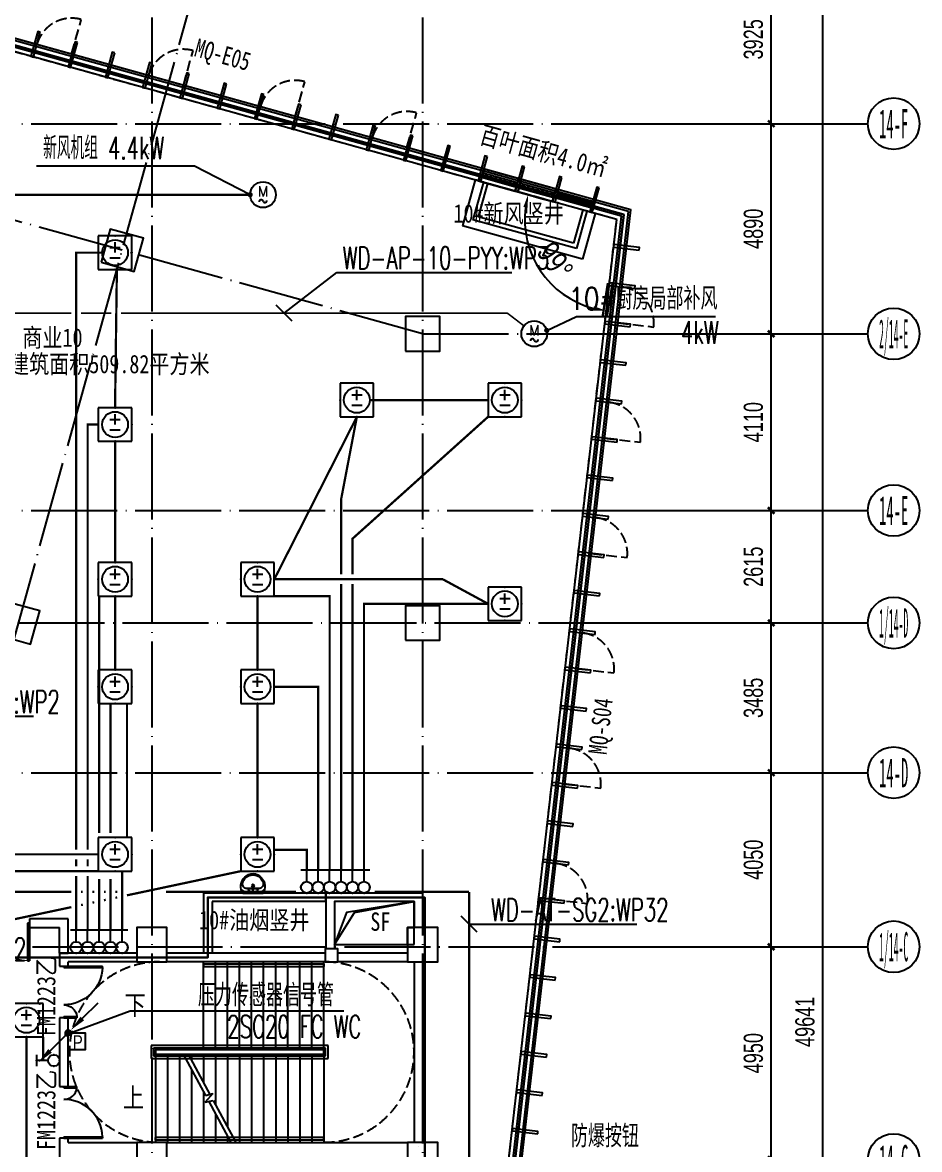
# Model space of a CAD drawing. Extents: x -233336 to 840473, y -28113 to 330904.
# Drawn here: x 106590 to 127460, y 106034 to 132254 of the extents above; entities that cross this region are included whole.
import ezdxf
from ezdxf.enums import TextEntityAlignment as Align
from ezdxf.xclip import XClip

# ---------------------------------------------------------------- set-up
doc = ezdxf.new("R2010")
doc.units = 0
doc.header["$LTSCALE"] = 1000
doc.header["$XCLIPFRAME"] = 2
for name, pattern in [('104-14# 核心筒$0$DASH', [0.35, 0.25, -0.1]), ('104-14# 核心筒$0$DOTE', [2.42, 2, -0.2, 0.02, -0.2]), ('14#楼幕墙$0$DASH', [0.35, 0.25, -0.1]), ('DASH', [0.35, 0.25, -0.1]), ('X-104 14#平面$0$$0$DASH', [0.35, 0.25, -0.1])]:
    doc.linetypes.add(name, pattern=pattern)
doc.layers.get('0').update_dxf_attribs({"linetype": 'CONTINUOUS'})
doc.layers.get('Defpoints').update_dxf_attribs({"linetype": 'CONTINUOUS'})
for name, color, linetype in [('104-14# 核心筒$0$01-标注_符号', 8, 'CONTINUOUS'), ('104-14# 核心筒$0$01-标注_轴线坐标', 8, 'CONTINUOUS'), ('104-14# 核心筒$0$02-TEXT_标注', 9, 'CONTINUOUS'), ('104-14# 核心筒$0$A-E_栏杆', 8, 'CONTINUOUS'), ('104-14# 核心筒$0$A-E_电梯', 8, 'CONTINUOUS'), ('104-14# 核心筒$0$A_AXIS-轴线', 8, '104-14# 核心筒$0$DOTE'), ('104-14# 核心筒$0$A_STR-砌块墙', 7, 'CONTINUOUS'), ('104-14# 核心筒$0$A_STR-砼柱', 8, 'CONTINUOUS'), ('104-14# 核心筒$0$AXIS_TEXT', 7, 'CONTINUOUS'), ('104-14# 核心筒$0$DOOR_FIRE', 8, 'CONTINUOUS'), ('104-14# 核心筒$0$DOOR_FIRE_TEXT', 7, 'CONTINUOUS'), ('104-14# 核心筒$0$DUCT-新风管立管', 3, 'CONTINUOUS'), ('104-14# 核心筒$0$DUCT-新风管端线', 2, 'CONTINUOUS'), ('14#楼幕墙$0$A-C_玻璃幕墙', 8, 'CONTINUOUS'), ('14#楼幕墙$0$A-C_窗', 8, 'CONTINUOUS'), ('AXIS_TEXT', 7, 'CONTINUOUS'), ('DIM-动力', 80, 'CONTINUOUS'), ('DIM-插座', 80, 'CONTINUOUS'), ('DUCT-加压送风管立管', 1, 'CONTINUOUS'), ('EQUIP-动力', 80, 'CONTINUOUS'), ('EQUIP-照明', 80, 'CONTINUOUS'), ('LWIRE', 80, 'CONTINUOUS'), ('TEL_LEAD', 80, 'CONTINUOUS'), ('WIRE-动力', 50, 'CONTINUOUS'), ('WIRE-动力控制', 160, 'DASH'), ('WIRE-插座', 160, 'CONTINUOUS'), ('X-104 14#平面$0$01-标注_尺寸', 8, 'CONTINUOUS'), ('X-104 14#平面$0$02-TEXT_房间', 9, 'CONTINUOUS'), ('X-104 14#平面$0$02-TEXT_标注', 9, 'CONTINUOUS'), ('X-104 14#平面$0$02-TEXT_门窗', 9, 'CONTINUOUS'), ('X-104 14#平面$0$A-C_玻璃幕墙', 8, 'CONTINUOUS'), ('X-104 14#平面$0$A-C_窗', 8, 'CONTINUOUS'), ('X-104 14#平面$0$A-C_门', 8, 'CONTINUOUS'), ('X-104 14#平面$0$A-I_卫-洁具', 8, 'CONTINUOUS'), ('X-104 14#平面$0$A-SUR_保温', 8, 'CONTINUOUS'), ('X-104 14#平面$0$A-TECH_结构', 8, 'CONTINUOUS'), ('X-104 14#平面$0$A_STR-砌块墙', 7, 'CONTINUOUS'), ('X-104 14#平面$0$DUCT-新风管立管', 3, 'CONTINUOUS')]:
    doc.layers.add(name, color=color, linetype=linetype)
for name, color, linetype, plot in [('104-14# 核心筒$0$04-不打印_辅助线', 8, 'CONTINUOUS', False), ('2019.06.25燃气表间不打印', 7, 'CONTINUOUS', False), ('X-104 14#平面$0$04-不打印_辅助线', 8, 'CONTINUOUS', False)]:
    doc.layers.add(name, color=color, linetype=linetype, plot=plot)
doc.layers.add('X-104 14#平面$0$000套内', color=8, linetype='CONTINUOUS', lineweight=30)
doc.styles.add('104-14# 核心筒$0$_TCH_AXIS', font='STXIHEI.TTF', dxfattribs={"width": 0.8})
doc.styles.add('104-14# 核心筒$0$_TCH_DIM', font='ros.shx', dxfattribs={"bigfont": 'jd.shx'})
doc.styles.add('104-14# 核心筒$0$_TCH_DIM_T3', font='ros.shx', dxfattribs={"width": 0.705882, "bigfont": 'jd.shx'})
doc.styles.add('104-14# 核心筒$0$_TCH_WINDOW', font='STXIHEI.TTF', dxfattribs={"width": 0.8, "height": 3.5})
doc.styles.add('104-14# 核心筒$0$Standard', font='STXIHEI.TTF', dxfattribs={"width": 0.8})
doc.styles.add('_TEL_DIM', font='ROMANS2', dxfattribs={"width": 0.8, "height": 3.5, "bigfont": 'HZDF2'})
doc.styles.add('COMPLEX', font='COMPLEX')
doc.styles.add('ros.jd', font='ROS', dxfattribs={"width": 0.8, "bigfont": 'JD'})
doc.styles.get("Standard").update_dxf_attribs({"font": 'GBENOR', "bigfont": 'GBCBIG'})
doc.styles.add('X-104 14#平面$0$_TCH_DIM_T3', font='ros.shx', dxfattribs={"width": 0.8, "bigfont": 'jd.shx'})
doc.styles.add('X-104 14#平面$0$_TCH_SPACE', font='STXIHEI.TTF', dxfattribs={"width": 0.8, "height": 5})
doc.styles.add('X-104 14#平面$0$_TCH_WINDOW', font='STXIHEI.TTF', dxfattribs={"width": 0.75, "height": 3.5})
doc.styles.add('X-104 14#平面$0$Standard', font='STXIHEI.TTF', dxfattribs={"width": 0.8})
doc.dimstyles.new('104-14# 核心筒$0$_TCH_ARCH&&150', dxfattribs={"dimtxt": 446.25, "dimasz": 150, "dimexe": 375, "dimexo": 450, "dimgap": 189.375, "dimtad": 1, "dimdec": 0, "dimzin": 0, "dimdsep": 46, "dimtxsty": '104-14# 核心筒$0$_TCH_DIM_T3', "dimblk": '104-14# 核心筒$0$_ArchTick', "dimcen": 0.09, "dimclrt": 7, "dimazin": 2, "dimtfac": 1, "dimtdec": 0, "dimtix": 1, "dimtmove": 2, "dimatfit": 3, "dimfxl": 0, "dimtolj": 1, "dimtzin": 0, "dimarcsym": 0})
doc.dimstyles.new('X-104 14#平面$0$_TCH_ARROW&&150', dxfattribs={"dimtxt": 525, "dimasz": 300, "dimexe": 375, "dimexo": 450, "dimgap": 150, "dimtad": 1, "dimdec": 0, "dimzin": 0, "dimdsep": 46, "dimtxsty": 'X-104 14#平面$0$_TCH_DIM_T3', "dimcen": 0.09, "dimclrt": 7, "dimazin": 2, "dimtfac": 1, "dimtdec": 0, "dimtix": 1, "dimtmove": 2, "dimatfit": 3, "dimfxl": 0, "dimtolj": 1, "dimtzin": 0, "dimarcsym": 0})

# ---------------------------------------------------------------- blocks, each defined once
blk = doc.blocks.new('$equip$00001811')
blk.add_circle((0, 0), 0.5)
for centre, radius, start, end in [((-0.073, -0.273), 0.0768, 17.2272, 184.2164), ((0.073, -0.227), 0.0769, 197.2591, 5.1179)]:
    blk.add_arc(centre, radius, start, end)
at = {"color": 7, "style": '_TEL_DIM'}
blk.add_attdef('$TEXT$', text='', height=0.4, dxfattribs=at).set_placement((0.001, 0.137), align=Align.MIDDLE_CENTER)
at = {"color": 7, "style": '_TEL_DIM', "flags": 1}
blk.add_attdef('A', text='', height=0.00002, dxfattribs=at).set_placement((0, 0), align=Align.MIDDLE_CENTER)
blk = doc.blocks.new('14#楼幕墙$0$A$C103B1A8E')
blk.add_lwpolyline([(0, 0), (60, 0), (60, 600), (0, 600)], close=True)
blk = doc.blocks.new('14#楼幕墙$0$A$C09283E46')
for p, rotation in [((68332, 41197), 161.95189736491), ((69188, 40918), 161.95189736491), ((70043, 40639), 161.95189736491), ((70899, 40360), 161.95189736491), ((71755, 40081), 161.95189736491), ((72611, 39803), 161.95189736491), ((73466, 39524), 161.95189736491), ((74322, 39245), 161.95189736491), ((75178, 38966), 161.95189736491), ((76034, 38687), 161.95189736491), ((76889, 38408), 161.95189736491), ((77745, 38130), 161.95189736491), ((78601, 37851), 161.95189736491), ((79456, 37572), 161.95189736491), ((80312, 37293), 161.95189736491), ((81168, 37014), 161.95189736491), ((82032, 35525), 80.9518973650202), ((81891, 34637), 80.9518973650202), ((81749, 33748), 80.9518973650202), ((81607, 32859), 80.9518973650202), ((81466, 31970), 80.9518973650202), ((81324, 31081), 80.9518973650202), ((81183, 30193), 80.9518973650202), ((81041, 29304), 80.9518973650202), ((80900, 28415), 80.9518973650202), ((80758, 27526), 80.9518973650202), ((80617, 26637), 80.9518973650202), ((80475, 25749), 80.9518973650202), ((80334, 24860), 80.9518973650202), ((80192, 23971), 80.9518973650202), ((80051, 23082), 80.9518973650202), ((79909, 22193), 80.9518973650202), ((79767, 21304), 80.9518973650202), ((79626, 20416), 80.9518973650202), ((79484, 19527), 80.9518973650202), ((79343, 18638), 80.9518973650202), ((79201, 17749), 80.9518973650202), ((79060, 16860), 80.9518973650202), ((78918, 15972), 80.9518973650202), ((78777, 15083), 80.9518973650202)]:
    blk.add_blockref('14#楼幕墙$0$A$C103B1A8E', p, dxfattribs=dict(rotation=rotation))
blk = doc.blocks.new('14#楼幕墙$0$A$C2CD63A88')
at = {"linetype": '14#楼幕墙$0$DASH'}
blk.add_lwpolyline([(0, 670), (0, -170)], dxfattribs=at)
blk.add_arc((0, 670), 840, 270, 0, dxfattribs=at)
blk = doc.blocks.new('14#楼幕墙')
at = {"layer": '14#楼幕墙$0$A-C_玻璃幕墙'}
for p, q in [((120742, 127895), (99427, 133825)), ((120687, 127858), (99462, 133763)), ((120524, 127748), (99566, 133579)), ((120415, 127674), (99636, 133456)), ((117344, 100044), (120524, 127748)), ((117508, 100161), (120687, 127858)), ((117563, 100200), (120742, 127895)), ((117234, 99966), (120415, 127674))]:
    blk.add_line(p, q, dxfattribs=at)
at = {"layer": '14#楼幕墙$0$A-C_玻璃幕墙', "rotation": 2.499999999999448}
blk.add_blockref('14#楼幕墙$0$A$C09283E46', (40532, 87891), dxfattribs=at)
at = {"layer": '14#楼幕墙$0$A-C_窗'}
for p, rotation in [((107911, 132160), 164.4518973650737), ((110512, 131436), 164.4518973650737), ((113113, 130713), 164.4518973650737), ((115714, 129989), 164.4518973650737), ((121106, 125189), 83.45189736509042), ((120798, 122507), 83.45189736509042), ((120490, 119825), 83.45189736509042), ((120182, 117142), 83.45189736509042), ((119874, 114460), 83.45189736509042), ((119566, 111778), 83.45189736509042)]:
    blk.add_blockref('14#楼幕墙$0$A$C2CD63A88', p, dxfattribs=dict(at, rotation=rotation))
blk = doc.blocks.new('104-14# 核心筒$0$$DorLib2D$00000225')
at = {"color": 0}
for p, q in [((0.475, -0.001), (0.475, 0.752)), ((0.475, 0.752), (0.5, 0.752)), ((0.5, -0.001), (0.5, 0.752)), ((-0.5, 0), (-0.5, 0.252)), ((-0.475, 0.252), (-0.5, 0.252)), ((-0.475, 0), (-0.475, 0.252)), ((-0.475, 0), (-0.5, 0)), ((0.475, -0.001), (0.5, -0.001))]:
    blk.add_line(p, q, dxfattribs=at)
for centre, radius, start, end in [((0.505, -0.002), 0.755, 92.2493, 179.7238), ((-0.501, 0.003), 0.251, 359.7899, 84.0974)]:
    blk.add_arc(centre, radius, start, end, dxfattribs=at)
blk = doc.blocks.new('_FZHK')
blk.add_lwpolyline([(-0.5, -0.5), (0.5, -0.5), (0.5, 0.5), (-0.5, 0.5)], close=True)
blk = doc.blocks.new('_AXISO')
blk.add_circle((0, 0), 0.5)
at = {"layer": 'AXIS_TEXT', "style": 'COMPLEX', "width": 1.041667}
blk.add_attdef('A', text='', height=0.56, dxfattribs=at).set_placement((-0.25, -0.28), (0.25, -0.28), align=Align.FIT)
blk = doc.blocks.new('104-14# 核心筒$0$_ArchTick')
at = {"color": 0, "linetype": 'ByBlock', "const_width": 0.4}
blk.add_lwpolyline([(-0.5, -0.5), (0.5, 0.5)], dxfattribs=at)
blk = doc.blocks.new('*D350')
at = {"layer": '104-14# 核心筒$0$01-标注_轴线坐标', "color": 0, "lineweight": -2}
for p, q in [((120710, 133825), (125585, 133825)), ((125210, 84184), (125210, 133825)), ((120710, 84184), (125585, 84184))]:
    blk.add_line(p, q, dxfattribs=at)
at = {"layer": 'Defpoints', "color": 0}
for p in [(120260, 133825), (125210, 133825), (120260, 84184)]:
    blk.add_point(p, dxfattribs=at)
at = {"layer": '104-14# 核心筒$0$01-标注_轴线坐标', "color": 0, "lineweight": -2, "xscale": 150, "yscale": 150, "zscale": 150}
for p, rotation in [((125210, 133825), 90), ((125210, 84184), 270)]:
    blk.add_blockref('104-14# 核心筒$0$_ArchTick', p, dxfattribs=dict(at, rotation=rotation))
at = {"layer": '104-14# 核心筒$0$01-标注_轴线坐标', "color": 7, "insert": (124797, 109004), "char_height": 446.2, "attachment_point": 5, "rotation": 90, "style": '104-14# 核心筒$0$_TCH_DIM_T3'}
blk.add_mtext('\\A1;49641', dxfattribs=at)
blk = doc.blocks.new('*D356')
at = {"layer": '104-14# 核心筒$0$01-标注_轴线坐标', "color": 0, "lineweight": -2}
for p, q in [((120710, 110750), (124385, 110750)), ((124010, 105800), (124010, 110750)), ((120710, 105800), (124385, 105800))]:
    blk.add_line(p, q, dxfattribs=at)
at = {"layer": 'Defpoints', "color": 0}
for p in [(120260, 110750), (124010, 110750), (120260, 105800)]:
    blk.add_point(p, dxfattribs=at)
at = {"layer": '104-14# 核心筒$0$01-标注_轴线坐标', "color": 0, "lineweight": -2, "xscale": 150, "yscale": 150, "zscale": 150}
for p, rotation in [((124010, 110750), 90), ((124010, 105800), 270)]:
    blk.add_blockref('104-14# 核心筒$0$_ArchTick', p, dxfattribs=dict(at, rotation=rotation))
at = {"layer": '104-14# 核心筒$0$01-标注_轴线坐标', "color": 7, "insert": (123597, 108275), "char_height": 446.2, "attachment_point": 5, "rotation": 90, "style": '104-14# 核心筒$0$_TCH_DIM_T3'}
blk.add_mtext('\\A1;4950', dxfattribs=at)
blk = doc.blocks.new('*D357')
at = {"layer": '104-14# 核心筒$0$01-标注_轴线坐标', "color": 0, "lineweight": -2}
for p, q in [((120710, 114800), (124385, 114800)), ((124010, 110750), (124010, 114800)), ((120710, 110750), (124385, 110750))]:
    blk.add_line(p, q, dxfattribs=at)
at = {"layer": 'Defpoints', "color": 0}
for p in [(120260, 114800), (124010, 114800), (120260, 110750)]:
    blk.add_point(p, dxfattribs=at)
at = {"layer": '104-14# 核心筒$0$01-标注_轴线坐标', "color": 0, "lineweight": -2, "xscale": 150, "yscale": 150, "zscale": 150}
for p, rotation in [((124010, 114800), 90), ((124010, 110750), 270)]:
    blk.add_blockref('104-14# 核心筒$0$_ArchTick', p, dxfattribs=dict(at, rotation=rotation))
at = {"layer": '104-14# 核心筒$0$01-标注_轴线坐标', "color": 7, "insert": (123597, 112775), "char_height": 446.2, "attachment_point": 5, "rotation": 90, "style": '104-14# 核心筒$0$_TCH_DIM_T3'}
blk.add_mtext('\\A1;4050', dxfattribs=at)
blk = doc.blocks.new('*D358')
at = {"layer": '104-14# 核心筒$0$01-标注_轴线坐标', "color": 0, "lineweight": -2}
for p, q in [((120710, 118285), (124385, 118285)), ((124010, 114800), (124010, 118285)), ((120710, 114800), (124385, 114800))]:
    blk.add_line(p, q, dxfattribs=at)
at = {"layer": 'Defpoints', "color": 0}
for p in [(120260, 118285), (124010, 118285), (120260, 114800)]:
    blk.add_point(p, dxfattribs=at)
at = {"layer": '104-14# 核心筒$0$01-标注_轴线坐标', "color": 0, "lineweight": -2, "xscale": 150, "yscale": 150, "zscale": 150}
for p, rotation in [((124010, 118285), 90), ((124010, 114800), 270)]:
    blk.add_blockref('104-14# 核心筒$0$_ArchTick', p, dxfattribs=dict(at, rotation=rotation))
at = {"layer": '104-14# 核心筒$0$01-标注_轴线坐标', "color": 7, "insert": (123597, 116542), "char_height": 446.2, "attachment_point": 5, "rotation": 90, "style": '104-14# 核心筒$0$_TCH_DIM_T3'}
blk.add_mtext('\\A1;3485', dxfattribs=at)
blk = doc.blocks.new('*D359')
at = {"layer": '104-14# 核心筒$0$01-标注_轴线坐标', "color": 0, "lineweight": -2}
for p, q in [((120710, 120900), (124385, 120900)), ((124010, 118285), (124010, 120900)), ((120710, 118285), (124385, 118285))]:
    blk.add_line(p, q, dxfattribs=at)
at = {"layer": 'Defpoints', "color": 0}
for p in [(120260, 120900), (124010, 120900), (120260, 118285)]:
    blk.add_point(p, dxfattribs=at)
at = {"layer": '104-14# 核心筒$0$01-标注_轴线坐标', "color": 0, "lineweight": -2, "xscale": 150, "yscale": 150, "zscale": 150}
for p, rotation in [((124010, 120900), 90), ((124010, 118285), 270)]:
    blk.add_blockref('104-14# 核心筒$0$_ArchTick', p, dxfattribs=dict(at, rotation=rotation))
at = {"layer": '104-14# 核心筒$0$01-标注_轴线坐标', "color": 7, "insert": (123597, 119592), "char_height": 446.2, "attachment_point": 5, "rotation": 90, "style": '104-14# 核心筒$0$_TCH_DIM_T3'}
blk.add_mtext('\\A1;2615', dxfattribs=at)
blk = doc.blocks.new('*D360')
at = {"layer": '104-14# 核心筒$0$01-标注_轴线坐标', "color": 0, "lineweight": -2}
for p, q in [((120710, 125010), (124385, 125010)), ((124010, 120900), (124010, 125010)), ((120710, 120900), (124385, 120900))]:
    blk.add_line(p, q, dxfattribs=at)
at = {"layer": 'Defpoints', "color": 0}
for p in [(120260, 125010), (124010, 125010), (120260, 120900)]:
    blk.add_point(p, dxfattribs=at)
at = {"layer": '104-14# 核心筒$0$01-标注_轴线坐标', "color": 0, "lineweight": -2, "xscale": 150, "yscale": 150, "zscale": 150}
for p, rotation in [((124010, 125010), 90), ((124010, 120900), 270)]:
    blk.add_blockref('104-14# 核心筒$0$_ArchTick', p, dxfattribs=dict(at, rotation=rotation))
at = {"layer": '104-14# 核心筒$0$01-标注_轴线坐标', "color": 7, "insert": (123597, 122955), "char_height": 446.2, "attachment_point": 5, "rotation": 90, "style": '104-14# 核心筒$0$_TCH_DIM_T3'}
blk.add_mtext('\\A1;4110', dxfattribs=at)
blk = doc.blocks.new('*D361')
at = {"layer": '104-14# 核心筒$0$01-标注_轴线坐标', "color": 0, "lineweight": -2}
for p, q in [((120710, 129900), (124385, 129900)), ((124010, 125010), (124010, 129900)), ((120710, 125010), (124385, 125010))]:
    blk.add_line(p, q, dxfattribs=at)
at = {"layer": 'Defpoints', "color": 0}
for p in [(120260, 129900), (124010, 129900), (120260, 125010)]:
    blk.add_point(p, dxfattribs=at)
at = {"layer": '104-14# 核心筒$0$01-标注_轴线坐标', "color": 0, "lineweight": -2, "xscale": 150, "yscale": 150, "zscale": 150}
for p, rotation in [((124010, 129900), 90), ((124010, 125010), 270)]:
    blk.add_blockref('104-14# 核心筒$0$_ArchTick', p, dxfattribs=dict(at, rotation=rotation))
at = {"layer": '104-14# 核心筒$0$01-标注_轴线坐标', "color": 7, "insert": (123597, 127455), "char_height": 446.2, "attachment_point": 5, "rotation": 90, "style": '104-14# 核心筒$0$_TCH_DIM_T3'}
blk.add_mtext('\\A1;4890', dxfattribs=at)
blk = doc.blocks.new('*D362')
at = {"layer": '104-14# 核心筒$0$01-标注_轴线坐标', "color": 0, "lineweight": -2}
for p, q in [((120710, 133825), (124385, 133825)), ((124010, 129900), (124010, 133825)), ((120710, 129900), (124385, 129900))]:
    blk.add_line(p, q, dxfattribs=at)
at = {"layer": 'Defpoints', "color": 0}
for p in [(120260, 133825), (124010, 133825), (120260, 129900)]:
    blk.add_point(p, dxfattribs=at)
at = {"layer": '104-14# 核心筒$0$01-标注_轴线坐标', "color": 0, "lineweight": -2, "xscale": 150, "yscale": 150, "zscale": 150}
for p, rotation in [((124010, 133825), 90), ((124010, 129900), 270)]:
    blk.add_blockref('104-14# 核心筒$0$_ArchTick', p, dxfattribs=dict(at, rotation=rotation))
at = {"layer": '104-14# 核心筒$0$01-标注_轴线坐标', "color": 7, "insert": (123597, 131863), "char_height": 446.2, "attachment_point": 5, "rotation": 90, "style": '104-14# 核心筒$0$_TCH_DIM_T3'}
blk.add_mtext('\\A1;3925', dxfattribs=at)
blk = doc.blocks.new('*U63')
h = blk.add_hatch()
h.set_pattern_fill('ANSI31', color=256, scale=50)
h.set_pattern_definition([(45, (-55312.376, 120006.8), (-56.1266, 56.1266), [])])
h.paths.add_polyline_path([(-840, 100), (0, 100), (0, 200), (-840, 200)])
for points in [[(-840, 0), (0, 0), (0, 300), (-840, 300)], [(-840, 100), (0, 100), (0, 200), (-840, 200)]]:
    blk.add_lwpolyline(points, close=True)
blk = doc.blocks.new('X-104 14#平面$0$$LinePat$岩棉板')
at = {"color": 0}
for p, q in [((0, -17), (12, -67)), ((12, -67), (24, -17))]:
    blk.add_line(p, q, dxfattribs=at)
for centre, start, end in [((12, -17), 0, 180), ((0, -67), 270, 0), ((24, -67), 180, 270)]:
    blk.add_arc(centre, 12, start, end, dxfattribs=at)
at = {"layer": 'Defpoints'}
blk.add_point((0, 0), dxfattribs=at)
at = {"layer": 'Defpoints', "color": 0}
blk.add_point((24, -84), dxfattribs=at)
blk = doc.blocks.new('*U105')
at = {"color": 8}
blk.add_lwpolyline([(0, 150), (840, 150), (840, 0), (0, 0)], close=True, dxfattribs=at)
at = {"color": 8, "xscale": -1.842105261622807, "yscale": 1.782568518697715, "zscale": 1.782568518697715}
for p in [(44, 150), (88, 150), (133, 150), (177, 150), (221, 150), (265, 150), (309, 150), (354, 150), (398, 150), (442, 150), (486, 150), (531, 150), (575, 150), (619, 150), (663, 150), (707, 150), (752, 150), (796, 150), (840, 150)]:
    blk.add_blockref('X-104 14#平面$0$$LinePat$岩棉板', p, dxfattribs=at)
blk = doc.blocks.new('X-104 14#平面$0$$lvtry$00000178')
at = {"color": 0}
for p, q in [((-238, 0), (238, 0)), ((-214, -36), (-272, -91)), ((-180, -23), (180, -23)), ((-142, -105), (140, -105)), ((140, -105), (-142, -105)), ((216, -37), (268, -91))]:
    blk.add_line(p, q, dxfattribs=at)
blk.add_lwpolyline([(-104, -430, 0.224698), (110, -425, 0.348046), (269, -79), (239, 0), (-241, 0), (-271, -79, 0.356844)], format="xyb", close=True, dxfattribs=at)
for centre, radius in [((-100, -65), 16.3), ((1, -172), 31.6), ((100, -65), 16.3)]:
    blk.add_circle(centre, radius, dxfattribs=at)
at = {"color": 0, "lineweight": 13}
blk.add_circle((1, -172), 23, dxfattribs=at)
at = {"color": 0}
for centre, radius, start, end in [((-142, -205), 100, 90, 190.5602), ((-1, -179), 243, 190.5602, 349.4398), ((-180, -73), 50, 90, 133.181), ((140, -205), 100, 349.4398, 90), ((180, -73), 50, 44.5607, 90)]:
    blk.add_arc(centre, radius, start, end, dxfattribs=at)
for p in [(0, -65), (1, -172)]:
    blk.add_point(p, dxfattribs=at)
blk = doc.blocks.new('*D213')
at = {"layer": 'Defpoints', "color": 0}
for p in [(118064, 128328), (120415, 127674), (118373, 127033), (120136, 125250)]:
    blk.add_point(p, dxfattribs=at)
at = {"layer": 'X-104 14#平面$0$01-标注_尺寸', "color": 0, "lineweight": -2}
for p, q in [((118498, 128208), (118714, 128147)), ((120188, 125697), (120213, 125921))]:
    blk.add_line(p, q, dxfattribs=at)
blk.add_arc((120415, 127674), 2140, 172.4915, 255.4123, dxfattribs=at)
at = {"layer": 'X-104 14#平面$0$01-标注_尺寸', "color": 0}
for points in [[(118244, 127964), (118342, 127944), (118353, 128248)], [(119885, 125653), (119866, 125554), (120171, 125548)]]:
    blk.add_solid(points, dxfattribs=at)
at = {"layer": 'X-104 14#平面$0$01-标注_尺寸', "color": 7, "insert": (118982, 126710), "char_height": 525, "attachment_point": 5, "rotation": 303.9519, "style": 'X-104 14#平面$0$_TCH_DIM_T3'}
blk.add_mtext('\\A1;99%%d', dxfattribs=at)
blk = doc.blocks.new('X-104 14#平面$0$$DorLib2D$00000002')
for p, q in [((-0.5, 0), (-0.5, 0.4875)), ((-0.475, 0.4875), (-0.5, 0.4875)), ((-0.475, 0), (-0.475, 0.4875)), ((0.475, 0), (0.475, 0.4875)), ((0.475, 0.4875), (0.5, 0.4875)), ((0.5, 0), (0.5, 0.4875)), ((-0.5, 0), (-0.475, 0)), ((0.5, 0), (0.475, 0))]:
    blk.add_line(p, q)
at = {"lineweight": 13}
for centre, start, end in [((-0.4875, 0), 0, 88.53072), ((0.4875, 0), 91.46928, 180)]:
    blk.add_arc(centre, 0.4875, start, end, dxfattribs=at)
blk = doc.blocks.new('$equip$00001344')
for p, q in [((0.65, 0.65), (-0.65, 0.65)), ((-0.65, 0.65), (-0.65, -0.65)), ((0.65, -0.65), (0.65, 0.65)), ((-0.2, 0.2), (0.2, 0.2)), ((0, 0), (0, 0.4)), ((-0.2, -0.2), (0.2, -0.2)), ((-0.65, -0.65), (0.65, -0.65))]:
    blk.add_line(p, q)
blk.add_circle((0, 0), 0.5)
for p in [(0, 0.65), (-0.65, 0), (0.65, 0), (0, -0.65)]:
    blk.add_point(p)
at = {"flags": 9}
blk.add_attdef('A', (0, 0), '', height=0.00002, dxfattribs=at)
blk = doc.blocks.new('$equip$00002672')
for p, q in [((0.222, 0.889), (-0.222, 0.889)), ((0, 0.444), (0, 0.889))]:
    blk.add_line(p, q)
blk.add_circle((0, 0.222), 0.222)
for p in [(0, 0.889), (-0.222, 0.222), (0, 0), (0.222, 0.222)]:
    blk.add_point(p)
at = {"color": 7, "style": '_TEL_DIM', "flags": 1}
for tag in ['A', 'REMARK']:
    blk.add_attdef(tag, text='', height=0.00002, dxfattribs=at).set_placement((0, 0), align=Align.MIDDLE_CENTER)
blk = doc.blocks.new('A$C78A82926')
at = {"layer": 'DUCT-加压送风管立管', "color": 0}
blk.add_lwpolyline([(0, 0), (400, 0), (400, -400), (0, -400)], close=True, dxfattribs=at)
at = {"layer": 'DUCT-加压送风管立管', "color": 0, "style": 'ros.jd', "width": 0.8}
blk.add_text('P', height=320, dxfattribs=at).set_placement((112, -379, -2600))
blk = doc.blocks.new('$TelecSys$00000078')
for p, q in [((1.15, 1.15), (0.55, 0.55)), ((0.104, 0.104), (0.104, 0.104)), ((-0.104, -0.104), (-0.104, -0.104))]:
    blk.add_line(p, q)
at = {"const_width": 0.142}
blk.add_lwpolyline([(-0.071, 0, 1), (0.071, 0, 1)], format="xyb", close=True, dxfattribs=at)
blk.add_solid([(0.62, 0.48), (0.48, 0.62), (0.1, 0.1)])
at = {"width": 0.8, "flags": 9}
blk.add_attdef('A', (0, 0), '', height=0.00002, dxfattribs=at)
blk = doc.blocks.new('$TelecSys$00000080')
for p, q in [((-0.7, -0.7), (0, 0)), ((0.104, 0.104), (0.104, 0.104)), ((-0.104, -0.104), (-0.104, -0.104))]:
    blk.add_line(p, q)
at = {"const_width": 0.142}
blk.add_lwpolyline([(0.071, 0, 1), (-0.071, 0, 1)], format="xyb", close=True, dxfattribs=at)
blk.add_solid([(-0.63, -0.77), (-0.77, -0.63), (-1.15, -1.15)])
at = {"width": 0.8, "flags": 9}
blk.add_attdef('A', (0, 0), '', height=0.00002, rotation=180, dxfattribs=at)
blk = doc.blocks.new('104-14# 核心筒')
at = {"layer": '104-14# 核心筒$0$01-标注_符号'}
for points in [[(109540, 109375, 0, 0, 0), (114650, 109375, 0, 0, 0), (114650, 107225, 0, 0, 0), (111530, 107225, 120, 0, 0), (111080, 107225, 0, 0, 0)], [(109540, 107225, 0, 0, 0), (110350, 107225, 120, 0, 0), (110800, 107225, 0, 0, 0)]]:
    blk.add_lwpolyline(points, format="xyseb", dxfattribs=at)
at = {"layer": '104-14# 核心筒$0$01-标注_轴线坐标'}
for p, q in [((120259.9, 129900), (126259.9, 129900)), ((120259.9, 125010.4), (126259.9, 125010.4)), ((120259.9, 120900), (126259.9, 120900)), ((120259.9, 118284.9), (126259.9, 118284.9)), ((120259.9, 114800), (126259.9, 114800)), ((120259.9, 110750), (126259.9, 110750))]:
    blk.add_line(p, q, dxfattribs=at)
at = {"layer": '104-14# 核心筒$0$04-不打印_辅助线', "linetype": '104-14# 核心筒$0$DASH'}
for centre, start, end in [((109780, 108300), 90, 270), ((113600, 108300), 270, 90)]:
    blk.add_arc(centre, 2100, start, end, dxfattribs=at)
at = {"layer": '104-14# 核心筒$0$A-E_栏杆'}
for p, q in [((110800, 110350), (113600, 110350)), ((110800, 110350), (110800, 110290)), ((110800, 110290), (113600, 110290)), ((113600, 110350), (113600, 110290)), ((113700, 108450), (109580, 108450)), ((109580, 108450), (109580, 108150)), ((113640, 108390), (109640, 108390)), ((109640, 108390), (109640, 108210)), ((113640, 108210), (113640, 108390)), ((113700, 108150), (113700, 108450)), ((109580, 108150), (113700, 108150)), ((109640, 108210), (113640, 108210)), ((113600, 106310), (109680, 106310)), ((109680, 106250), (109680, 106310)), ((113600, 106250), (109680, 106250)), ((113600, 106250), (113600, 106310))]:
    blk.add_line(p, q, dxfattribs=at)
at = {"layer": '104-14# 核心筒$0$A-E_电梯'}
for p, q in [((113600, 110400), (110800, 110400)), ((110800, 108350), (110800, 110400)), ((111080, 108350), (111080, 110400)), ((111360, 108350), (111360, 110400)), ((111640, 108350), (111640, 110400)), ((111920, 108350), (111920, 110400)), ((112200, 108350), (112200, 110400)), ((112480, 108350), (112480, 110400)), ((112760, 108350), (112760, 110400)), ((113040, 108350), (113040, 110400)), ((113320, 108350), (113320, 110400)), ((113600, 108350), (113600, 110400)), ((113600, 108350), (110800, 108350)), ((109680, 108250), (110330.2, 108250)), ((109680, 108250), (109680, 106200)), ((109960, 108250), (109960, 106200)), ((110240, 108250), (110240, 106200)), ((110330.2, 108250), (110847, 107292.1)), ((110443.8, 108250), (113600, 108250)), ((110443.8, 108250), (110947.7, 107316)), ((110520, 108250), (110520, 108108.8)), ((110800, 108250), (110800, 107589.8)), ((111080, 108250), (111080, 107070.8)), ((111360, 108250), (111360, 106551.8)), ((111640, 108250), (111640, 106200)), ((111920, 108250), (111920, 106200)), ((112200, 108250), (112200, 106200)), ((112480, 108250), (112480, 106200)), ((112760, 108250), (112760, 106200)), ((113040, 108250), (113040, 106200)), ((113320, 108250), (113320, 106200)), ((113600, 108250), (113600, 106200)), ((110520, 107898.2), (110520, 106200)), ((110800, 107379.2), (110800, 106200)), ((111020.6, 107333.3), (110841.8, 107132.3)), ((110847, 107292.1), (111020.6, 107333.3)), ((110841.8, 107132.3), (111023.5, 107175.4)), ((110922.8, 107151.5), (111436.2, 106200)), ((111023.5, 107175.4), (111549.8, 106200)), ((111080, 106860.2), (111080, 106200)), ((109950, 106200), (111436.2, 106200)), ((111360, 106341.2), (111360, 106200)), ((111549.8, 106200), (113600, 106200))]:
    blk.add_line(p, q, dxfattribs=at)
blk.add_lwpolyline([(113600, 108350), (109680, 108350), (109680, 108250), (113600, 108250)], close=True, dxfattribs=at)
at = {"layer": '104-14# 核心筒$0$A_AXIS-轴线'}
for p, q in [((109600, 139633.6), (109600, 80554.9)), ((115900, 139633.6), (115900, 80554.9)), ((115900, 125010.4), (86400, 133218.1)), ((104400, 110750), (110517.1, 132736)), ((-9370.1, 129900), (120259.9, 129900)), ((-9370.1, 120900), (120259.9, 120900)), ((106496.4, 118284.9), (120259.9, 118284.9)), ((-9370.1, 114800), (120259.9, 114800)), ((104400, 110750), (120259.9, 110750))]:
    blk.add_line(p, q, dxfattribs=at)
blk.add_lwpolyline([(115900, 125010.4), (120259.9, 125010.4)], dxfattribs=at)
at = {"layer": '104-14# 核心筒$0$A_STR-砌块墙'}
for p, q in [((113650, 112000), (113650, 110700)), ((115900, 112000), (113650, 112000)), ((115900, 112000), (115900, 111200)), ((113850, 111800), (113850, 110700)), ((115700, 111800), (113850, 111800)), ((115700, 111800), (115700, 111200)), ((107450, 110600), (107450, 110300)), ((109250, 110600), (107450, 110600)), ((107650, 110300), (107650, 110400)), ((109250, 110400), (107650, 110400)), ((113630, 110600), (109950, 110600)), ((113630, 110400), (109950, 110400)), ((115550, 110600), (113930, 110600)), ((115550, 110400), (113930, 110400)), ((115700, 110400), (115700, 106200)), ((115900, 110400), (115900, 106200)), ((107450, 110300), (107650, 110300)), ((107450, 109100), (107450, 107500)), ((107650, 109100), (107450, 109100)), ((107650, 107500), (107650, 109100)), ((107450, 107500), (107650, 107500)), ((107650, 106300), (107450, 106300)), ((107450, 106300), (107450, 106100)), ((107650, 106200), (107650, 106300)), ((107650, 106200), (109250, 106200)), ((109950, 106200), (115550, 106200)), ((107450, 106100), (107450, 105500)), ((115800, 106100), (115800, 106100))]:
    blk.add_line(p, q, dxfattribs=at)
at = {"layer": '104-14# 核心筒$0$DUCT-新风管立管'}
for p, q in [((115700, 111800), (113850, 111800)), ((113850, 111800), (113850, 110800)), ((115700, 110800), (115700, 111800)), ((113850, 110800), (115700, 110800))]:
    blk.add_line(p, q, dxfattribs=at)
at = {"layer": '104-14# 核心筒$0$DUCT-新风管端线'}
for p, q in [((114312.5, 111550), (115700, 111800)), ((113850, 110800), (114312.5, 111550))]:
    blk.add_line(p, q, dxfattribs=at)
at = {"layer": '104-14# 核心筒$0$01-标注_轴线坐标'}
ref = blk.add_blockref('_AXISO', (126859.9, 129900), dxfattribs=dict(at, xscale=1200, yscale=1200, zscale=1200))
ref.add_attrib('A', '14-F', dxfattribs={"layer": '104-14# 核心筒$0$AXIS_TEXT', "height": 678.82, "style": '104-14# 核心筒$0$_TCH_AXIS', "width": 0.485065}).set_placement((126520.5, 129560.6), (127199.3, 129560.6), align=Align.FIT)
ref = blk.add_blockref('_AXISO', (126859.9, 125010.4), dxfattribs=dict(at, xscale=1200, yscale=1200, zscale=1200))
ref.add_attrib('A', '2/14-E', dxfattribs={"layer": '104-14# 核心筒$0$AXIS_TEXT', "height": 678.82, "style": '104-14# 核心筒$0$_TCH_AXIS', "width": 0.314712}).set_placement((126520.5, 124671), (127199.3, 124671), align=Align.FIT)
ref = blk.add_blockref('_AXISO', (126859.9, 120900), dxfattribs=dict(at, xscale=1200, yscale=1200, zscale=1200))
ref.add_attrib('A', '14-E', dxfattribs={"layer": '104-14# 核心筒$0$AXIS_TEXT', "height": 678.82, "style": '104-14# 核心筒$0$_TCH_AXIS', "width": 0.472546}).set_placement((126520.5, 120560.6), (127199.3, 120560.6), align=Align.FIT)
ref = blk.add_blockref('_AXISO', (126859.9, 118284.9), dxfattribs=dict(at, xscale=1200, yscale=1200, zscale=1200))
ref.add_attrib('A', '1/14-D', dxfattribs={"layer": '104-14# 核心筒$0$AXIS_TEXT', "height": 678.82, "style": '104-14# 核心筒$0$_TCH_AXIS', "width": 0.294094}).set_placement((126520.5, 117945.5), (127199.3, 117945.5), align=Align.FIT)
ref = blk.add_blockref('_AXISO', (126859.9, 114800), dxfattribs=dict(at, xscale=1200, yscale=1200, zscale=1200))
ref.add_attrib('A', '14-D', dxfattribs={"layer": '104-14# 核心筒$0$AXIS_TEXT', "height": 678.82, "style": '104-14# 核心筒$0$_TCH_AXIS', "width": 0.427541}).set_placement((126520.5, 114460.6), (127199.3, 114460.6), align=Align.FIT)
ref = blk.add_blockref('_AXISO', (126859.9, 110750), dxfattribs=dict(at, xscale=1200, yscale=1200, zscale=1200))
ref.add_attrib('A', '1/14-C', dxfattribs={"layer": '104-14# 核心筒$0$AXIS_TEXT', "height": 678.82, "style": '104-14# 核心筒$0$_TCH_AXIS', "width": 0.287839}).set_placement((126520.5, 110410.6), (127199.3, 110410.6), align=Align.FIT)
ref = blk.add_blockref('_AXISO', (126859.9, 105800), dxfattribs=dict(at, xscale=1200, yscale=1200, zscale=1200))
ref.add_attrib('A', '14-C', dxfattribs={"layer": '104-14# 核心筒$0$AXIS_TEXT', "height": 678.82, "style": '104-14# 核心筒$0$_TCH_AXIS', "width": 0.414447}).set_placement((126520.5, 105460.6), (127199.3, 105460.6), align=Align.FIT)
at = {"layer": '104-14# 核心筒$0$A_STR-砼柱'}
for p, xscale, yscale, zscale, rotation in [((108908.8, 126955.5), 800.0000000000131, 800.0000000000131, 800.0000000000131, 344.4518973650886), ((106496.4, 118284.9), 799.9999999999911, 799.9999999999911, 799.9999999999911, 344.4518973650904)]:
    blk.add_blockref('_FZHK', p, dxfattribs=dict(at, xscale=xscale, yscale=yscale, zscale=zscale, rotation=rotation))
for p, xscale, yscale, zscale in [((115900, 125010.4), 800, 800, 800), ((115900, 118284.9), 800, 800, 800), ((109600, 110800), 700, 800, 800), ((115900, 110800), 700, 800, 800), ((113780, 110550), 300, 300, 300), ((109600, 105800), 700, 800, 800), ((115900, 105800), 700, 800, 800)]:
    blk.add_blockref('_FZHK', p, dxfattribs=dict(at, xscale=xscale, yscale=yscale, zscale=zscale))
at = {"layer": '104-14# 核心筒$0$DOOR_FIRE'}
ref = blk.add_blockref('104-14# 核心筒$0$$DorLib2D$00000225', (107550, 109700), dxfattribs=dict(at, xscale=-1200, yscale=1200, zscale=200, rotation=270.0000000000009))
ref.add_attrib('A', 'FM1223乙', (107353.2, 108671.6), dxfattribs={"layer": '104-14# 核心筒$0$DOOR_FIRE_TEXT', "height": 428.14, "rotation": 90, "style": '104-14# 核心筒$0$_TCH_WINDOW', "width": 0.8})
ref = blk.add_blockref('104-14# 核心筒$0$$DorLib2D$00000225', (107550, 106900), dxfattribs=dict(at, xscale=1200, yscale=1200, zscale=200, rotation=270.0000000000009))
ref.add_attrib('A', 'FM1223乙', (107353.2, 106021.6), dxfattribs={"layer": '104-14# 核心筒$0$DOOR_FIRE_TEXT', "height": 428.14, "rotation": 90, "style": '104-14# 核心筒$0$_TCH_WINDOW', "width": 0.8})
at = {"layer": '104-14# 核心筒$0$01-标注_符号', "color": 7, "style": '104-14# 核心筒$0$_TCH_DIM'}
for s, p in [('下', (108963.3, 109112.5)), ('上', (108922.6, 106962.5))]:
    blk.add_text(s, height=520.9, dxfattribs=at).set_placement(p)
at = {"layer": '104-14# 核心筒$0$02-TEXT_标注', "style": '104-14# 核心筒$0$Standard', "width": 0.8}
blk.add_text('SF', height=428.14, dxfattribs=at).set_placement((114682.4, 111120.5))
at = {"layer": '104-14# 核心筒$0$01-标注_轴线坐标'}
for p1, p2, distance, text, picture, middle in [((120259.9, 84183.6), (120259.9, 133825), -4950, '49641', '*D350', (124797.4, 109004.3)), ((120259.9, 129900), (120259.9, 133825), -3750, '3925', '*D362', (123597.4, 131862.5)), ((120259.9, 125010.4), (120259.9, 129900), -3750, '4890', '*D361', (123597.4, 127455.2)), ((120259.9, 120900), (120259.9, 125010.4), -3750, '4110', '*D360', (123597.4, 122955.2)), ((120259.9, 118284.9), (120259.9, 120900), -3750, '2615', '*D359', (123597.4, 119592.4)), ((120259.9, 114800), (120259.9, 118284.9), -3750, '3485', '*D358', (123597.4, 116542.4)), ((120259.9, 110750), (120259.9, 114800), -3750, '4050', '*D357', (123597.4, 112775)), ((120259.9, 105800), (120259.9, 110750), -3750, '4950', '*D356', (123597.4, 108275))]:
    dim = blk.add_aligned_dim(p1=p1, p2=p2, distance=distance, text=text, dimstyle='104-14# 核心筒$0$_TCH_ARCH&&150', dxfattribs=at)
    dim.commit()
    dim.dimension.update_dxf_attribs({"geometry": picture, "text_midpoint": middle})
blk = doc.blocks.new('X-104 14#平面')
at = {"layer": 'X-104 14#平面$0$000套内'}
blk.add_lwpolyline([(115950, 101100), (117513.1, 101081.9), (120578.2, 127784.4), (99531.2, 133640.3), (92084.5, 106875.7), (95700, 103260.2), (95700, 110500), (98900, 110500), (98900, 110500), (110900, 110500), (110900, 111900), (115950, 111900)], close=True, dxfattribs=at)
at = {"layer": 'X-104 14#平面$0$A-C_玻璃幕墙'}
blk.add_lwpolyline([(109062.3, 84667.9), (119297.3, 99814.5), (117562.9, 100200.5), (120741.8, 127894.6), (99426.9, 133825), (92631.2, 109400), (86987.2, 109400), (86987.2, 110600), (8392.2, 110600), (5688.7, 97881.2), (-2733.6, 99671.4), (-6009.8, 84258.3), (40178.1, 86274.9), (39845.1, 84183.6), (83845.6, 86452.5)], close=True, dxfattribs=at)
at = {"layer": 'X-104 14#平面$0$A-SUR_保温'}
for p, q in [((117409.9, 128510.3), (117193.7, 127733.2)), ((119409.6, 127116.7), (117193.7, 127733.2)), ((119625.7, 127893.7), (119409.6, 127116.7))]:
    blk.add_line(p, q, dxfattribs=at)
at = {"layer": 'X-104 14#平面$0$A-TECH_结构', "linetype": 'X-104 14#平面$0$$0$DASH'}
blk.add_lwpolyline([(120414.6, 127674.3), (99635.5, 133455.6), (96317.6, 121532.1), (85624.2, 124507.3), (87140.3, 129956.4), (83582.3, 130946.3), (66456.4, 115400), (609.3, 115400), (8.3, 112572.3), (4214.3, 111678.3), (1409.8, 98484.1), (-2502.5, 99315.7), (-5635.8, 84574.9), (40532.1, 86590.6), (40199.6, 84502.3), (83848.5, 86753.1), (108910.7, 84979.4), (118802, 99617.3), (117234.1, 99966.3)], close=True, dxfattribs=at)
at = {"layer": 'X-104 14#平面$0$A_STR-砌块墙'}
for p, q in [((117120.9, 128590.7), (116824.3, 127524.6)), ((117313.6, 128537.1), (117070.6, 127663.7)), ((117313.6, 128537.1), (117120.9, 128590.7)), ((119722.1, 127866.9), (119479.1, 126993.6)), ((119914.8, 127813.3), (119618.2, 126747.3)), ((119914.8, 127813.3), (119722.1, 127866.9)), ((119618.2, 126747.3), (116824.3, 127524.6)), ((119479.1, 126993.6), (117070.6, 127663.7)), ((110800, 112000), (110800, 110600)), ((113650, 112000), (110800, 112000)), ((113650, 111800), (113650, 112000)), ((111000, 111800), (111000, 110600)), ((113650, 111800), (111000, 111800)), ((107650, 111400), (106750, 111400)), ((106750, 111400), (106750, 111200)), ((106750, 111200), (107450, 111200)), ((107450, 110600), (107450, 111200)), ((107650, 110600), (107650, 111400)), ((107450, 110600), (107650, 110600)), ((111000, 110600), (110800, 110600))]:
    blk.add_line(p, q, dxfattribs=at)
at = {"layer": 'X-104 14#平面$0$DUCT-新风管立管'}
blk.add_lwpolyline([(115700, 111800), (113850, 111800), (113850, 110800), (115550, 110800), (115550, 111200), (115700, 111200), (115700, 111800), (114131.6, 111549.7), (113850, 110800)], dxfattribs=at)
ref = blk.add_blockref('104-14# 核心筒', (0, 0))
XClip(ref).set_block_clipping_path([(-38664.3623821461, -25500), (139216.5485069363, 330900)])
blk.add_blockref('14#楼幕墙', (0, 0))
at = {"layer": 'X-104 14#平面$0$A-C_窗', "rotation": 344.4518973650826}
for p in [(118055.4, 128330.7), (118922.5, 128089.4)]:
    blk.add_blockref('*U63', p, dxfattribs=at)
at = {"layer": 'X-104 14#平面$0$A-C_门'}
ref = blk.add_blockref('X-104 14#平面$0$$DorLib2D$00000002', (105850, 111300), dxfattribs=dict(at, xscale=-1800, yscale=1800, zscale=200, rotation=179.9999989273434))
ref.add_attrib('A', 'BM1823', (105080.1, 111412.5), dxfattribs={"layer": 'X-104 14#平面$0$02-TEXT_门窗', "height": 428.14, "rotation": 360, "style": 'X-104 14#平面$0$_TCH_WINDOW', "width": 0.75})
at = {"layer": 'X-104 14#平面$0$A-I_卫-洁具', "yscale": -1}
blk.add_blockref('X-104 14#平面$0$$lvtry$00000178', (111950.9, 112000), dxfattribs=at)
at = {"layer": 'X-104 14#平面$0$A-SUR_保温', "rotation": 344.4518981662084}
blk.add_blockref('*U105', (119007.1, 128169.7), dxfattribs=at)
at = {"layer": 'X-104 14#平面$0$02-TEXT_房间', "style": 'X-104 14#平面$0$_TCH_SPACE', "width": 0.8}
blk.add_text('商业10', height=428.14, dxfattribs=at).set_placement((106584.9, 124708.6))
at = {"layer": 'X-104 14#平面$0$02-TEXT_标注', "style": 'X-104 14#平面$0$Standard', "width": 0.8}
for s, height, p in [('10#新风竖井', 428.14, (116617.3, 127599.4)), ('套内建筑面积509.82平方米', 428.139, (105340.2, 124094.2)), ('10#油烟竖井', 428.14, (110698.3, 111158.8))]:
    blk.add_text(s, height=height, dxfattribs=at).set_placement(p)
at = {"layer": 'X-104 14#平面$0$02-TEXT_门窗', "style": 'X-104 14#平面$0$_TCH_WINDOW', "width": 0.75}
for s, rotation, p in [('MQ-E05', 344.4519, (110561.1, 131478)), ('MQ-S04', 83.4519, (120175.5, 115206.7))]:
    blk.add_text(s, height=428.14, rotation=rotation, dxfattribs=at).set_placement(p)
at = {"layer": 'X-104 14#平面$0$04-不打印_辅助线', "style": 'X-104 14#平面$0$Standard', "width": 0.8}
blk.add_text('百叶面积4.0㎡', height=428.14, rotation=344.45191, dxfattribs=at).set_placement((117189.1, 129454.9))
at = {"layer": 'X-104 14#平面$0$01-标注_尺寸'}
dim = blk.add_angular_dim_3p(base=(118373.3, 127032.6), center=(120414.6, 127674.3), p1=(118064.1, 128328.2), p2=(120136.3, 125250.4), text='99%%d', dimstyle='X-104 14#平面$0$_TCH_ARROW&&150', dxfattribs=at)
dim.commit()
dim.dimension.update_dxf_attribs({"geometry": '*D213', "text_midpoint": (118981.8, 126709.6)})

msp = doc.modelspace()

# ---------------------------------------------------------------- linework, layer by layer
at = {"layer": '2019.06.25燃气表间不打印'}
msp.add_line((117166.1, 111087.8), (116794.9, 111459.1), dxfattribs=at)
at = {"layer": '2019.06.25燃气表间不打印', "const_width": 52.5}
for points in [[(105250, 111261.7), (105250, 112025.5), (107725.8, 112025.5)], [(107950.8, 112025.5), (107992.5, 112025.5)], [(108217.5, 112025.5), (108259.2, 112025.5)], [(108484.2, 112025.5), (108525.8, 112025.5)], [(108750.8, 112025.5), (108792.5, 112025.5)], [(109931.2, 112025.5), (110909.1, 112025.5)], [(110909.1, 112025.5), (110971.6, 112025.5)], [(110971.6, 112025.5), (111886.6, 112025.5)], [(111886.6, 112025.5), (112956.4, 112025.5)], [(114781.4, 112025.5), (116980.5, 112025.5)], [(116980.5, 112025.5), (116980.5, 104695.7)]]:
    msp.add_lwpolyline(points, dxfattribs=at)
at = {"layer": '2019.06.25燃气表间不打印'}
for points in [[(116980.5, 111273.5), (117357.1, 111273.5)], [(117357.1, 111273.5), (120886.9, 111273.5)]]:
    msp.add_lwpolyline(points, dxfattribs=at)
at = {"layer": 'DIM-动力', "color": 80}
for p, q in [((110588.5, 128911.1), (106911.7, 128911.1)), ((111885.3, 128247.8), (110588.5, 128911.1)), ((118786.8, 125090.5), (119480.9, 125410.6)), ((119480.9, 125410.6), (122714.2, 125410.6))]:
    msp.add_line(p, q, dxfattribs=at)
at = {"layer": 'DIM-动力'}
msp.add_line((112861.2, 125309), (112489.9, 125680.2), dxfattribs=at)
at = {"layer": 'DIM-动力', "color": 80, "const_width": 60}
for points in [[(111912, 128234.2, 1), (111858.5, 128261.5, 1)], [(118759.5, 125078, 1), (118814, 125103.1, 1)]]:
    msp.add_lwpolyline(points, format="xyb", close=True, dxfattribs=at)
at = {"layer": 'DIM-动力'}
for points in [[(112675.5, 125494.6), (113903.2, 126436.8)], [(113903.2, 126436.8), (117977.6, 126436.8)], [(103897.5, 116112), (106848, 116112)]]:
    msp.add_lwpolyline(points, dxfattribs=at)
at = {"layer": 'TEL_LEAD', "color": 80}
for p, q in [((107619.8, 108719.8), (109091, 109259.4)), ((109091, 109259.4), (114069, 109259.4))]:
    msp.add_line(p, q, dxfattribs=at)
at = {"layer": 'TEL_LEAD', "color": 80, "const_width": 60}
msp.add_lwpolyline([(107591.6, 108709.4, 1), (107647.9, 108730.1, 1)], format="xyb", close=True, dxfattribs=at)
at = {"layer": 'WIRE-动力', "color": 50}
for points, const_width in [([(111855.3, 128247.8), (103742.1, 128247.8)], 52.5), ([(104900.7, 125494.6), (107725.8, 125494.6)], 37.5), ([(107950.8, 125494.6), (108658.9, 125494.6)], 37.5), ([(108883.9, 125494.6), (117868.1, 125494.6)], 37.5), ([(117868.1, 125494.6), (118259, 125194.9)], 37.5)]:
    msp.add_lwpolyline(points, dxfattribs=dict(at, const_width=const_width))
at = {"layer": 'WIRE-动力控制', "color": 160, "const_width": 52.5}
for points in [[(107838.3, 113012.5), (107838.3, 126900), (108442.1, 126900)], [(114002.2, 121158.5), (114368.8, 123080.4)], [(114268.9, 119412.5), (114268.9, 120245.7), (117422.5, 123080.4)], [(108105, 113012.5), (108105, 122900), (108352.1, 122900)], [(114002.2, 119412.5), (114002.2, 121158.5)], [(114002.2, 112533.3), (114002.2, 119187.5)], [(114268.9, 112533.3), (114268.9, 119187.5)], [(108371.7, 113398.8), (108371.7, 118910)], [(113735.5, 112533.3), (113735.5, 118910), (112447.9, 118910)], [(117422.5, 118729.6), (114535.5, 118729.6), (114535.5, 112533.3)], [(113468.9, 112533.3), (113468.9, 116800), (112447.9, 116800)], [(108638.3, 113398.8), (108638.3, 116410)], [(113202.2, 112533.3), (113202.2, 113004.4), (112447.9, 113004.4)], [(107838.3, 112622.5), (107838.3, 112787.5)], [(108105, 112622.5), (108105, 112787.5)], [(108905, 111133.3), (108905, 112510)], [(107838.3, 111133.3), (107838.3, 112397.5)], [(108105, 111133.3), (108105, 112397.5)], [(108371.7, 111133.3), (108371.7, 112327.2)], [(108638.3, 111133.3), (108638.3, 112327.2)], [(107071.3, 108654.1), (107071.3, 108104.1)]]:
    msp.add_lwpolyline(points, dxfattribs=at)
at = {"layer": 'WIRE-插座', "color": 160, "const_width": 52.5}
for points in [[(108742.1, 123290), (108784.9, 126510)], [(114668.8, 123470.4), (117422.5, 123470.4)], [(112447.9, 119300), (114368.8, 123080.4)], [(108742.1, 119690), (108742.1, 122510)], [(112447.9, 119300), (116369.6, 119300)], [(116369.6, 119300), (117422.5, 118729.6)], [(108742.1, 117190), (108742.1, 118910)], [(112057.9, 117190), (112057.9, 118910)], [(109020.9, 113290), (109020.9, 116410)], [(112057.9, 113290), (112057.9, 116410)], [(108352.1, 112900), (99447.9, 112900)], [(103805.7, 110840), (103805.7, 112510), (108352.1, 112510)], [(111671.3, 112510), (109017.5, 111946.6)], [(107725.8, 111672.3), (103805.7, 110840)], [(107992.5, 111728.9), (107950.8, 111720.1)], [(108259.2, 111785.5), (108217.5, 111776.7)], [(108525.8, 111842.2), (108484.2, 111833.3)], [(108792.5, 111898.8), (108750.8, 111889.9)]]:
    msp.add_lwpolyline(points, dxfattribs=at)
at = {"layer": 'WIRE-插座', "color": 160, "linetype": 'Continuous', "const_width": 52.5}
msp.add_lwpolyline([(106681.3, 102855.9), (106681.3, 108654.1)], dxfattribs=at)

# ---------------------------------------------------------------- block references
msp.add_blockref('X-104 14#平面', (0, 0))
at = {"color": 20}
msp.add_blockref('A$C78A82926', (107650, 108750), dxfattribs=at)
at = {"layer": 'EQUIP-动力', "color": 80, "xscale": 600, "yscale": 600, "zscale": 600}
for p in [(112185.3, 128247.8), (118497.1, 125012.4)]:
    msp.add_blockref('$equip$00001811', p, dxfattribs=at).add_auto_attribs({'$TEXT$': 'M'})
for p in [(108742.1, 126900), (114368.8, 123470.4), (117812.5, 123470.4), (108742.1, 122900), (108742.1, 119300), (112057.9, 119300), (117812.5, 118729.6), (108742.1, 116800), (112057.9, 116800), (108742.1, 112900), (112057.9, 112900), (106681.3, 109044.1)]:
    msp.add_blockref('$equip$00001344', p, dxfattribs=at)
at = {"layer": 'EQUIP-照明', "color": 80, "xscale": 600, "yscale": 600, "zscale": 600}
for p in [(113202.2, 112000), (113468.9, 112000), (113735.5, 112000), (114002.2, 112000), (114268.9, 112000), (114535.5, 112000), (107838.3, 110600), (108105, 110600), (108371.7, 110600), (108638.3, 110600), (108905, 110600)]:
    msp.add_blockref('$equip$00002672', p, dxfattribs=at)
at = {"layer": 'EQUIP-照明', "color": 80, "xscale": 600, "yscale": 600, "zscale": 600, "rotation": 90}
msp.add_blockref('$equip$00002672', (107450, 108104.1), dxfattribs=at)
at = {"layer": 'LWIRE', "xscale": 600, "yscale": 600, "zscale": 600}
msp.add_blockref('$TelecSys$00000078', (107650, 108750), dxfattribs=at)
at = {"layer": 'LWIRE', "color": 80, "xscale": 600, "yscale": 600, "zscale": 600}
msp.add_blockref('$TelecSys$00000080', (107650, 108750), dxfattribs=at)

# ---------------------------------------------------------------- texts
at = {"layer": '2019.06.25燃气表间不打印', "color": 7, "style": '_TEL_DIM'}
for s, height, width, p in [('WD-AT-SG2:WP32', 525, 0.64, (117488.3, 111348.5)), ('防爆按钮', 520.87, 0.8, (119349.3, 106085.3))]:
    msp.add_text(s, height=height, dxfattribs=dict(at, width=width)).set_placement(p)
at = {"layer": 'DIM-动力', "color": 7, "style": '_TEL_DIM'}
for s, height, width, p in [('新风机组 4.4kW', 525, 0.64, (107069.2, 129072.7)), ('WD-AP-10-PYY:WP3', 525, 0.64, (114034.4, 126511.8)), ('10#厨房局部补风', 520.87, 0.8, (119296, 125569.5)), ('4kW', 525, 0.64, (121907.9, 124780.6)), ('2AP-SY10:WP2', 525, 0.64, (104028.8, 116187))]:
    msp.add_text(s, height=height, dxfattribs=dict(at, width=width)).set_placement(p)
at = {"layer": 'DIM-插座', "color": 7, "style": '_TEL_DIM', "width": 0.64}
msp.add_text('WK2', height=525, dxfattribs=at).set_placement((105739.4, 110434.5))
at = {"layer": 'TEL_LEAD', "color": 7, "style": '_TEL_DIM'}
for s, height, width, p in [('压力传感器信号管', 520.87, 0.8, (110670.5, 109364.4)), ('2SC20 FC WC', 525, 0.64, (111350.9, 108629.4))]:
    msp.add_text(s, height=height, dxfattribs=dict(at, width=width)).set_placement(p)

doc.saveas('drawing.dxf')
